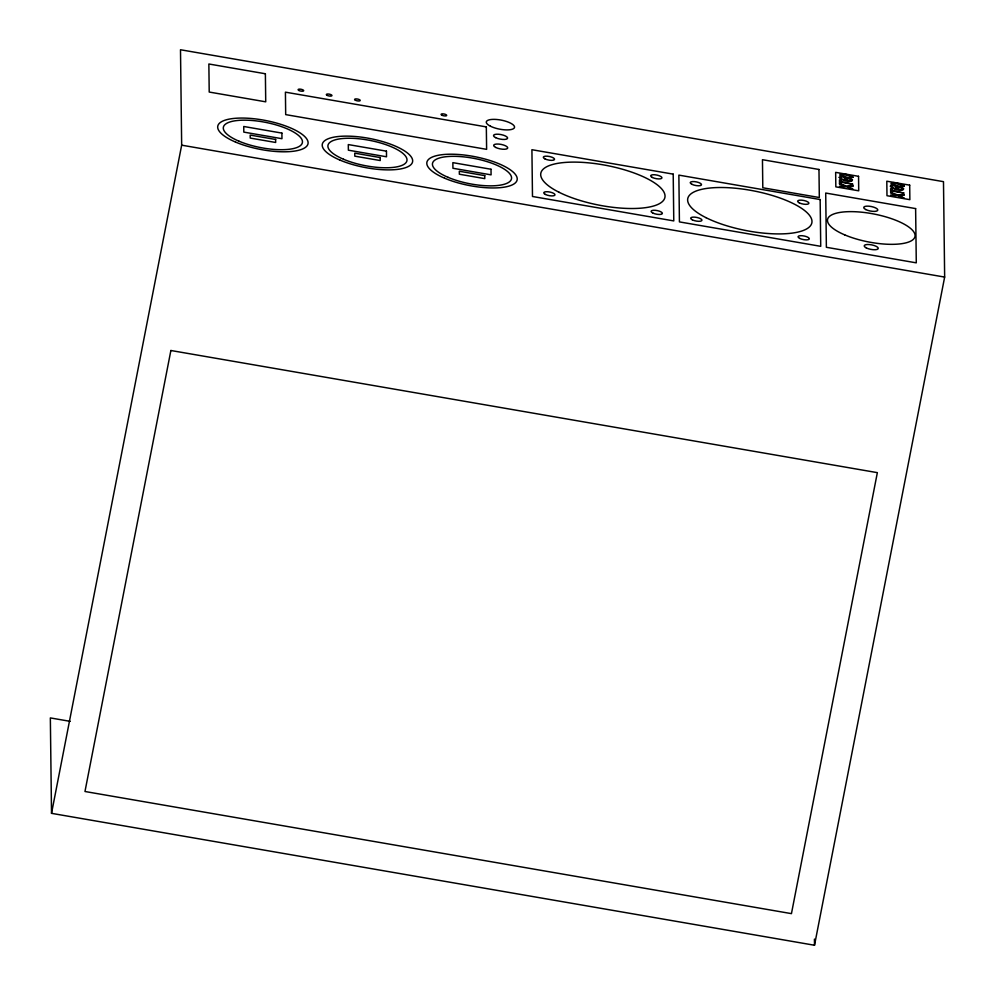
<?xml version="1.0" encoding="UTF-8"?>
<svg xmlns="http://www.w3.org/2000/svg" width="995" height="995" viewBox="0 0 995 995"><rect width="100%" height="100%" fill="white"/><g stroke="black" fill="none" stroke-linecap="round" stroke-linejoin="round"><path stroke-width="1.49" d="M51.516 813.338L181.662 145.17L180.493 49.75L943.484 181.662L944.653 277.083L814.507 945.25L51.516 813.338L50.347 717.917L70.222 721.35M181.662 145.17L944.653 277.083M814.432 939.093L814.507 945.25M839.233 177.297C840.377 180.704 853.387 183.466 852.441 179.597A4.341 1.393 11 0 0 850.426 178.739C849.083 177.981 842.33 177.284 845.252 179.995L841.894 179.013A3.42 1.095 11 0 1 840.825 178.192L841.098 177.421L839.233 177.297M890.388 186.14C891.532 189.547 904.542 192.309 903.597 188.441A4.341 1.393 11 0 0 901.582 187.582C900.239 186.824 893.473 186.127 896.408 188.839L893.037 187.856A3.42 1.095 11 0 1 891.968 187.035L892.254 186.264L890.388 186.14M170.879 350.501L84.973 791.498L791.448 913.634L877.354 472.65L170.879 350.501M845.874 179C850.439 184.15 855.041 177.607 845.874 179M897.03 187.844C901.582 192.993 906.184 186.451 897.03 187.844M853.125 177.222C834.967 179.933 835.875 168.354 853.125 177.222M904.281 186.065C886.122 188.776 887.018 177.197 904.281 186.065M840.725 174.846C851.26 181.015 856.993 174.66 840.725 174.846M891.868 183.689C902.415 189.858 908.136 183.503 891.868 183.689M852.951 185.779L846.16 185.99L839.519 183.453L841.111 183.714L841.086 182.209L852.939 184.262L841.086 181.625L841.061 180.132L839.481 179.859L839.531 184.1L844.817 186.09L839.556 186.239L839.569 186.911L846.26 186.712L853.001 189.286L847.603 186.612L852.964 186.451L852.951 185.779M904.107 194.622L897.303 194.833L890.674 192.296L892.254 192.557L892.241 191.065L904.082 193.105L892.229 190.468L892.216 188.975L890.625 188.702L890.674 192.943L895.973 194.933L890.699 195.082L890.712 195.766L897.403 195.555L904.144 198.129L898.746 195.455L904.107 195.294L904.107 194.622M265.379 73.767L208.863 63.991L209.211 92.05L265.727 101.826L265.379 73.767M818.972 169.473L762.456 159.697L762.804 187.769L819.32 197.532L818.972 169.473M858.548 176.314L835.651 172.359L835.837 186.861L858.722 190.816L858.548 176.314M909.691 185.157L886.806 181.202L886.98 195.704L909.865 199.659L909.691 185.157M486.331 126.9L285.416 92.162L285.689 114.612L486.617 149.349L486.331 126.9M915.624 208.589L825.713 193.042L826.372 247.295L916.283 262.842L915.624 208.589M673.205 174.137L531.915 149.71L532.487 196.488L673.777 220.915L673.205 174.137M820.154 199.547L678.864 175.12L679.423 221.897L820.726 246.325L820.154 199.547M281.896 133.094L243.75 126.489L243.812 132.111L281.958 138.703L281.896 133.094M386.458 151.165L348.3 144.573L348.374 150.183L386.52 156.787L386.458 151.165M491.008 169.25L452.862 162.645L452.936 168.267L491.082 174.859L491.008 169.25M275.627 139.474L250.193 135.084L250.23 138.069L275.665 142.472L275.627 139.474M380.19 157.558L354.755 153.155L354.792 156.153L380.227 160.543L380.19 157.558M484.752 175.63L459.317 171.239L459.354 174.225L484.776 178.627L484.752 175.63M495.585 137.621A7.189 2.301 11 0 0 507.388 138.616A7.189 2.301 11 0 0 498.706 134.25A7.189 2.301 11 0 0 495.585 137.621M495.697 147.434A7.189 2.301 11 0 0 507.512 148.429A7.189 2.301 11 0 0 498.818 144.076A7.189 2.301 11 0 0 495.697 147.434M490.46 126.216A14.365 4.589 11 0 0 514.079 128.206A14.365 4.589 11 0 0 496.704 119.487A14.365 4.589 11 0 0 490.46 126.216M298.91 90.483A2.873 0.92 11 0 0 303.637 90.881A2.873 0.92 11 0 0 300.154 89.14A2.873 0.92 11 0 0 298.91 90.483M327.168 95.371A2.873 0.92 11 0 0 331.895 95.769A2.873 0.92 11 0 0 328.412 94.027A2.873 0.92 11 0 0 327.168 95.371M355.426 100.259A2.873 0.92 11 0 0 360.153 100.657A2.873 0.92 11 0 0 356.67 98.915A2.873 0.92 11 0 0 355.426 100.259M441.904 115.209A2.873 0.92 11 0 0 446.618 115.607A2.873 0.92 11 0 0 443.148 113.865A2.873 0.92 11 0 0 441.904 115.209M238.924 141.166A40.223 12.848 11 0 0 302.132 143.429A40.223 12.848 11 0 0 247.593 120.221A40.223 12.848 11 0 0 238.924 141.166M235.504 142.049A45.981 14.689 11 0 0 307.729 144.648A45.981 14.689 11 0 0 245.417 118.119A45.981 14.689 11 0 0 235.504 142.049M448.048 177.321A40.223 12.848 11 0 0 511.243 179.585A40.223 12.848 11 0 0 456.717 156.377A40.223 12.848 11 0 0 448.048 177.321M444.616 178.204A45.981 14.689 11 0 0 516.853 180.792A45.981 14.689 11 0 0 454.528 154.275A45.981 14.689 11 0 0 444.616 178.204M343.486 159.237A40.223 12.848 11 0 0 406.681 161.501A40.223 12.848 11 0 0 352.155 138.305A40.223 12.848 11 0 0 343.486 159.237M340.066 160.133A45.981 14.689 11 0 0 412.291 162.72A45.981 14.689 11 0 0 349.966 136.191A45.981 14.689 11 0 0 340.066 160.133M652.334 177.458A5.746 1.841 11 0 0 661.787 178.254A5.746 1.841 11 0 0 654.834 174.759A5.746 1.841 11 0 0 652.334 177.458M544.949 158.889A5.746 1.841 11 0 0 554.402 159.685A5.746 1.841 11 0 0 547.449 156.203A5.746 1.841 11 0 0 544.949 158.889M545.384 194.435A5.746 1.841 11 0 0 554.837 195.231A5.746 1.841 11 0 0 547.884 191.749A5.746 1.841 11 0 0 545.384 194.435M559.066 192.271A63.22 20.198 11 0 0 662.956 201.027A63.22 20.198 11 0 0 586.515 162.658A63.22 20.198 11 0 0 559.066 192.271M652.77 213.005A5.746 1.841 11 0 0 662.222 213.801A5.746 1.841 11 0 0 655.27 210.306A5.746 1.841 11 0 0 652.77 213.005M799.283 202.868A5.746 1.841 11 0 0 808.736 203.664A5.746 1.841 11 0 0 801.783 200.169A5.746 1.841 11 0 0 799.283 202.868M691.898 184.299A5.746 1.841 11 0 0 701.351 185.095A5.746 1.841 11 0 0 694.398 181.6A5.746 1.841 11 0 0 691.898 184.299M692.333 219.845A5.746 1.841 11 0 0 701.786 220.641A5.746 1.841 11 0 0 694.833 217.146A5.746 1.841 11 0 0 692.333 219.845M706.002 217.669A63.22 20.198 11 0 0 809.905 226.425A63.22 20.198 11 0 0 733.452 188.055A63.22 20.198 11 0 0 706.002 217.669M799.719 238.414A5.746 1.841 11 0 0 809.171 239.21A5.746 1.841 11 0 0 802.219 235.715A5.746 1.841 11 0 0 799.719 238.414M844.73 234.882A44.539 14.228 11 0 0 914.716 237.395A44.539 14.228 11 0 0 854.332 211.699A44.539 14.228 11 0 0 844.73 234.882M866.259 247.904A7.189 2.301 11 0 0 878.063 248.899A7.189 2.301 11 0 0 869.381 244.546A7.189 2.301 11 0 0 866.259 247.904M865.787 209.559A7.189 2.301 11 0 0 877.59 210.554A7.189 2.301 11 0 0 868.909 206.189A7.189 2.301 11 0 0 865.787 209.559"/></g></svg>
